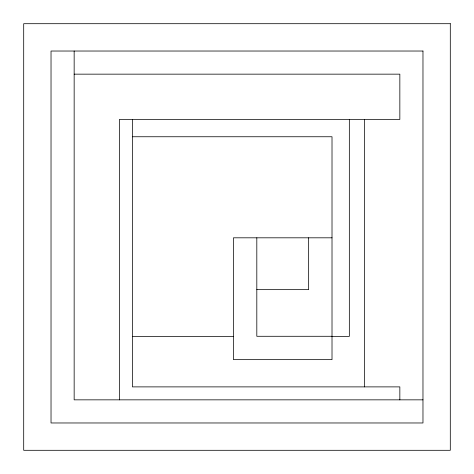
<?xml version="1.0" encoding="UTF-8"?>
<svg xmlns="http://www.w3.org/2000/svg" width="474" height="474" viewBox="0 0 474 474"><rect width="100%" height="100%" fill="white"/><g stroke="black" fill="none" stroke-linecap="round" stroke-linejoin="round"><path stroke-width="0.71" d="M74.157 74.157L399.843 74.157L399.843 119.424L119.424 119.424L119.424 399.843M132.382 136.749L332.013 136.749L332.013 359.648L233.451 359.648L233.451 237.812L332.013 237.812M256.813 289.65L308.651 289.65L308.651 237.812M332.013 336.285L256.813 336.285L256.813 237.812M132.382 336.38L233.451 336.38M332.013 336.38L349.338 336.38L349.338 119.424M422.974 399.843L74.157 399.843L74.157 51.026M399.843 399.843L399.843 386.885L132.382 386.885L132.382 119.424M364.506 119.424L364.506 386.885M450.3 23.7L23.7 23.7L23.7 450.3L450.3 450.3L450.3 23.7M422.974 51.026L51.026 51.026L51.026 422.974L422.974 422.974L422.974 51.026"/></g></svg>
